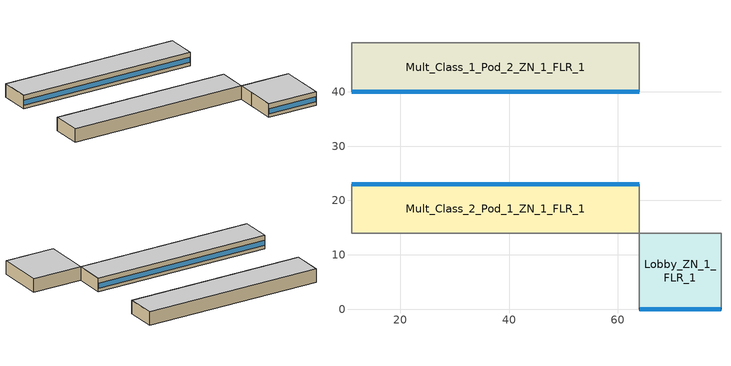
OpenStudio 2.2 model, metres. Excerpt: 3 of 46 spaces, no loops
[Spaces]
Mult_Class_2_Pod_1_ZN_1_FLR_1
 floor ground: 64,23 64,14 11,14 11,23 z0
 wall outside: 64,23 11,23 z0:4
 wall to Corner_Class_2_Pod_1_ZN_1_FLR_1: 11,23 11,14 z0:4
 wall to Main_Corridor_ZN_1_FLR_1: 64,14 64,23 z0:4
 wall to Corridor_Pod_1_ZN_1_FLR_1: 11,14 64,14 z0:4
 window: 63.95,23 11.05,23 z1.1:2.5
 ceiling to Mult_Class_2_Pod_1_ZN_1_FLR_2: 64,14 64,23 11,23 11,14 z4
Lobby_ZN_1_FLR_1
 floor ground: 79,14 79,0 64,0 64,14 z0
 wall outside: 64,0 79,0 z0:4
 wall to Offices_ZN_1_FLR_1: 79,0 79,14 z0:4
 wall to Corridor_Pod_1_ZN_1_FLR_1: 64,14 64,9 z0:4
 wall to Mult_Class_1_Pod_1_ZN_1_FLR_1: 64,9 64,0 z0:4
 wall to Main_Corridor_ZN_1_FLR_1: 79,14 64,14 z0:4
 window: 64.05,0 78.95,0 z1.1:2.51
 ceiling to Lobby_ZN_1_FLR_2: 79,0 79,14 64,14 64,0 z4
Mult_Class_1_Pod_2_ZN_1_FLR_1
 floor ground: 64,49 64,40 11,40 11,49 z0
 wall outside: 11,40 64,40 z0:4
 wall to Corner_Class_1_Pod_2_ZN_1_FLR_1: 11,49 11,40 z0:4
 wall to Main_Corridor_ZN_1_FLR_1: 64,40 64,49 z0:4
 wall to Corridor_Pod_2_ZN_1_FLR_1: 64,49 11,49 z0:4
 window: 11.05,40 63.95,40 z1.1:2.5
 ceiling to Mult_Class_1_Pod_2_ZN_1_FLR_2: 64,40 64,49 11,49 11,40 z4
[Schedule:Ruleset]
Name | Default Day Schedule | Summer Design Day Schedule | Winter Design Day Schedule
SchoolSecondary BLDG_OCC_SCH_Auditorium | SchoolSecondary BLDG_OCC_SCH_Auditorium Default | SchoolSecondary BLDG_OCC_SCH_Auditorium Summer Design Day | SchoolSecondary BLDG_OCC_SCH_Auditorium Winter Design Day
SchoolSecondary BLDG_OCC_SCH_Cafeteria | SchoolSecondary BLDG_OCC_SCH_Cafeteria Default | SchoolSecondary BLDG_OCC_SCH_Cafeteria Summer Design Day | SchoolSecondary BLDG_OCC_SCH_Cafeteria Winter Design Day
[Schedule:Day]
SchoolSecondary BLDG_OCC_SCH_Auditorium Default; SchoolSecondary BLDG_OCC_SCH_Auditorium Winter Design Day; SchoolSecondary BLDG_OCC_SCH_Auditorium Wknd Day; SchoolSecondary BLDG_OCC_SCH_Auditorium Wknd Day 1; SchoolSecondary BLDG_OCC_SCH_Cafeteria Default; SchoolSecondary BLDG_OCC_SCH_Cafeteria Winter Design Day; SchoolSecondary BLDG_OCC_SCH_Cafeteria Wknd Day; SchoolSecondary BLDG_OCC_SCH_Cafeteria Wknd Day 1; SchoolSecondary BLDG_OCC_SCH_Gym Wknd Day; SchoolSecondary BLDG_OCC_SCH_Gym Wknd Day 1: 24, 0, 0
SchoolSecondary BLDG_OCC_SCH_Auditorium Summer Design Day; SchoolSecondary BLDG_OCC_SCH_Auditorium Wkdy Day 1: 8, 0, 0, 17, 0, 0.15, 19, 0, 0.35, 24, 0, 0
SchoolSecondary BLDG_OCC_SCH_Auditorium Wkdy Day; SchoolSecondary BLDG_OCC_SCH_Auditorium Wkdy Day 2: 8, 0, 0, 15, 0, 0.25, 20, 0, 0.95, 24, 0, 0
SchoolSecondary HTGSETP_SCH_PSZ_AC Wkdy Day: 6, 0, 15.6, 21, 0, 21, 24, 0, 15.6
SchoolSecondary BLDG_OCC_SCH_Cafeteria Summer Design Day; SchoolSecondary BLDG_OCC_SCH_Cafeteria Wkdy Day 1: 9, 0, 0, 17, 0, 0.15, 19, 0, 0.35, 24, 0, 0
SchoolSecondary BLDG_OCC_SCH_Cafeteria Wkdy Day; SchoolSecondary BLDG_OCC_SCH_Cafeteria Wkdy Day 2: 9, 0, 0, 15, 0, 0.95, 20, 0, 0.35, 24, 0, 0
SchoolSecondary KITCHEN_ELEC_EQUIP_SCH Wkdy Day; SchoolSecondary KITCHEN_ELEC_EQUIP_SCH Wkdy Day 1; SchoolSecondary KITCHEN_ELEC_EQUIP_SCH Wkdy Day 2: 8, 0, 0.1, 10, 0, 0.15, 13, 0, 0.25, 15, 0, 0.15, 24, 0, 0.1
SchoolSecondary KITCHEN_ELEC_EQUIP_SCH Wknd Day; SchoolSecondary KITCHEN_ELEC_EQUIP_SCH Wknd Day 1: 24, 0, 0.1
SchoolSecondary BLDG_OCC_SCH_Gym Wkdy Day; SchoolSecondary BLDG_OCC_SCH_Gym Wkdy Day 2: 8, 0, 0, 16, 0, 0.35, 21, 0, 0.95, 24, 0, 0
SchoolSecondary BLDG_OCC_SCH_Gym Wkdy Day 1: 8, 0, 0, 21, 0, 0.35, 24, 0, 0
SchoolSecondary BLDG_LIGHT_GYM_SCH Wkdy Day; SchoolSecondary BLDG_LIGHT_GYM_SCH Wkdy Day 2: 7, 0, 0.1773, 21, 0, 0.9, 24, 0, 0.1773
SchoolSecondary BLDG_LIGHT_GYM_SCH Wknd Day; SchoolSecondary BLDG_LIGHT_GYM_SCH Wknd Day 1: 24, 0, 0.1773
SchoolSecondary BLDG_LIGHT_GYM_SCH Wkdy Day 1: 8, 0, 0.1773, 20, 0, 0.5, 24, 0, 0.1773
SchoolSecondary KITCHEN_GAS_EQUIP_SCH Wkdy Day; SchoolSecondary KITCHEN_GAS_EQUIP_SCH Wkdy Day 1; SchoolSecondary KITCHEN_GAS_EQUIP_SCH Wkdy Day 2: 8, 0, 0.02, 10, 0, 0.15, 13, 0, 0.2, 15, 0, 0.1, 24, 0, 0.02
SchoolSecondary KITCHEN_GAS_EQUIP_SCH Wknd Day; SchoolSecondary KITCHEN_GAS_EQUIP_SCH Wknd Day 1: 24, 0, 0.02
SchoolSecondary BLDG_ELEVATORS Wkdy Day; SchoolSecondary ELEV_LIGHT_FAN_SCH_ADD_DF Wkdy Day: 8, 0, 0, 15, 0, 0.3, 16, 0, 0.15, 24, 0, 0
[Schedule:Rule] Date Specification Type=DateRange; Start Day=1
Name | Schedule Ruleset | Rule Order | Day Schedule | Apply Monday | Apply Tuesday | Apply Wednesday | Apply Thursday | Apply Friday | Start Month | End Month | End Day | Apply Sunday | Apply Saturday
Schedule Rule 2 | SchoolSecondary BLDG_OCC_SCH_Auditorium | 4 | SchoolSecondary BLDG_OCC_SCH_Auditorium Wkdy Day | Yes | Yes | Yes | Yes | Yes | 1 | 6 | 30
Schedule Rule 3 | SchoolSecondary BLDG_OCC_SCH_Auditorium | 3 | SchoolSecondary BLDG_OCC_SCH_Auditorium Wknd Day |  |  |  |  |  | 1 | 6 | 30 | Yes | Yes
Schedule Rule 4 | SchoolSecondary BLDG_OCC_SCH_Auditorium | 2 | SchoolSecondary BLDG_OCC_SCH_Auditorium Wkdy Day 1 | Yes | Yes | Yes | Yes | Yes | 7 | 9 | 1
Schedule Rule 5 | SchoolSecondary BLDG_OCC_SCH_Auditorium | 1 | SchoolSecondary BLDG_OCC_SCH_Auditorium Wknd Day 1 |  |  |  |  |  | 7 | 9 | 1 | Yes | Yes
Schedule Rule 6 | SchoolSecondary BLDG_OCC_SCH_Auditorium | 0 | SchoolSecondary BLDG_OCC_SCH_Auditorium Wkdy Day 2 | Yes | Yes | Yes | Yes | Yes | 9 | 12 | 31
Schedule Rule 19 | SchoolSecondary BLDG_OCC_SCH_Cafeteria | 4 | SchoolSecondary BLDG_OCC_SCH_Cafeteria Wkdy Day | Yes | Yes | Yes | Yes | Yes | 1 | 6 | 30
Schedule Rule 20 | SchoolSecondary BLDG_OCC_SCH_Cafeteria | 3 | SchoolSecondary BLDG_OCC_SCH_Cafeteria Wknd Day |  |  |  |  |  | 1 | 6 | 30 | Yes | Yes
Schedule Rule 21 | SchoolSecondary BLDG_OCC_SCH_Cafeteria | 2 | SchoolSecondary BLDG_OCC_SCH_Cafeteria Wkdy Day 1 | Yes | Yes | Yes | Yes | Yes | 7 | 9 | 1
Schedule Rule 22 | SchoolSecondary BLDG_OCC_SCH_Cafeteria | 1 | SchoolSecondary BLDG_OCC_SCH_Cafeteria Wknd Day 1 |  |  |  |  |  | 7 | 9 | 1 | Yes | Yes
Schedule Rule 23 | SchoolSecondary BLDG_OCC_SCH_Cafeteria | 0 | SchoolSecondary BLDG_OCC_SCH_Cafeteria Wkdy Day 2 | Yes | Yes | Yes | Yes | Yes | 9 | 12 | 31
